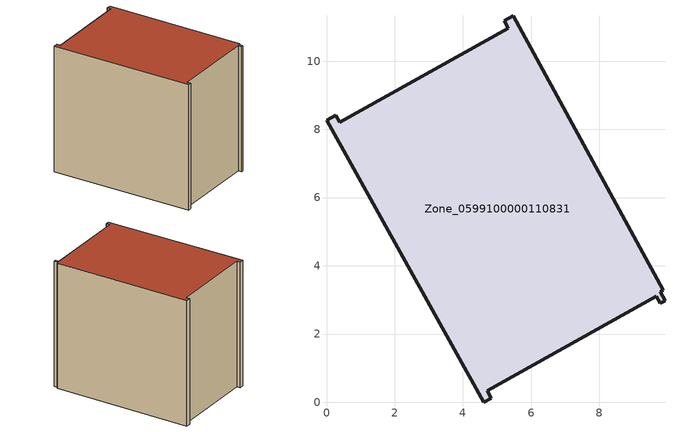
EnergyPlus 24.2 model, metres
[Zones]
Zone_0599100000110831
 floor ground (C_G): 9.79,3.24 9.93,2.98 9.79,2.9 9.67,3.11 4.71,0.33 4.83,0.12 4.61,0 0,8.27 0.27,8.42 0.39,8.21 5.33,10.97 5.21,11.18 5.48,11.33 9.87,3.28 z0
 wall outside (C_F): 4.61,0 4.83,0.12 4.71,0.33 9.67,3.11 9.79,2.9 9.93,2.98 9.79,3.24 9.87,3.28 5.48,11.33 5.21,11.18 5.33,10.97 0.39,8.21 0.27,8.42 0,8.27 4.61,0 z0:8.36
 roof outside (C_R): 9.93,2.98 9.79,3.24 9.87,3.28 5.48,11.33 5.21,11.18 5.33,10.97 0.39,8.21 0.27,8.42 0,8.27 4.61,0 4.83,0.12 4.71,0.33 9.67,3.11 9.79,2.9 z8.36
[BUILDING]
Pand.0599100000110831: North Axis=0; Terrain=City; Loads Convergence Tolerance Value=0.04; Temperature Convergence Tolerance Value=0.4; Solar Distribution=FullExterior; Maximum Number of Warmup Days=25; Minimum Number of Warmup Days=1
[Site:Location]
Rotterdam.The.Hague.AP_ZH_NLD Design_Conditions: Latitude=51.96; Longitude=4.45; Time Zone=1; Elevation=-4.5
[SITE:GROUNDTEMPERATURE:BUILDINGSURFACE]
18, 18, 18, 18, 18, 18, 18, 18, 18, 18, 18, 18
[MATERIAL] Thermal Absorptance=0.9; Solar Absorptance=0.7; Visible Absorptance=0.7
Name | Roughness | Thickness | Conductivity | Density | Specific Heat
G.TI.1965-1974 | MediumSmooth | 0.15 | 0.882353 | 540 | 1210
F.TI.1965-1974 | Rough | 0.3 | 0.697674 | 1920 | 840
R.TI.1965-1974 | MediumRough | 0.2 | 0.232558 | 1500 | 1000
[CONSTRUCTION]
C_G: G.TI.1965-1974
C_F: F.TI.1965-1974
C_R: R.TI.1965-1974
[ZONE]
Zone_0599100000110831: Type=1; Multiplier=1; Ceiling Height=Autocalculate; Volume=Autocalculate; Floor Area=autocalculate; Part of Total Floor Area=Yes
[ZONEINFILTRATION:DESIGNFLOWRATE]
Infil_Zone_0599100000110831: Zone or ZoneList or Space or SpaceList=Zone_0599100000110831; Schedule=AlwaysOn; Design Flow Rate Calculation Method=Flow/Area; Flow Rate per Floor Area=0.003; Constant Term Coefficient=1; Temperature Term Coefficient=0; Velocity Term Coefficient=0; Velocity Squared Term Coefficient=0
[HVACTEMPLATE:ZONE:IDEALLOADSAIRSYSTEM]
Zone_0599100000110831: Maximum Heating Supply Air Temperature=50; Minimum Cooling Supply Air Temperature=13; Maximum Heating Supply Air Humidity Ratio=0.0156; Minimum Cooling Supply Air Humidity Ratio=0.0077; Heating Limit=NoLimit; Cooling Limit=NoLimit; Dehumidification Control Type=ConstantSensibleHeatRatio; Cooling Sensible Heat Ratio=0.7; Dehumidification Setpoint=60; Humidification Control Type=None; Humidification Setpoint=30; Outdoor Air Method=None; Outdoor Air Flow Rate per Person=0.00944; Outdoor Air Flow Rate per Zone Floor Area=0; Outdoor Air Flow Rate per Zone=0; Demand Controlled Ventilation Type=None; Outdoor Air Economizer Type=NoEconomizer; Heat Recovery Type=None; Sensible Heat Recovery Effectiveness=0.7; Latent Heat Recovery Effectiveness=0.65
[ZONECONTROL:THERMOSTAT]
ThermostatControl_Zone_0599100000110831: Zone or ZoneList=Zone_0599100000110831; Control Type Schedule=DualSetpointControlType; Control 1=Thermostat_Zone_0599100000110831; Temperature Difference Between Cutout And Setpoint=0
[THERMOSTATSETPOINT:DUALSETPOINT]
Thermostat_Zone_0599100000110831: Heating Setpoint Temperature Schedule=HeatingSetpoint_Zone_0599100000110831; Cooling Setpoint Temperature Schedule=CoolingSetpoint_Zone_0599100000110831
[SCHEDULE:COMPACT]
HeatingSetpoint_Zone_0599100000110831: Through: 12/31, For: AllDays, Until: 24:00, 21
CoolingSetpoint_Zone_0599100000110831: Through: 12/31, For: AllDays, Until: 24:00, 24
DualSetpointControlType: Through: 12/31, For: AllDays, Until: 24:00, 4
AlwaysOn: Through: 12/31, For: AllDays, Until: 24:00, 1
